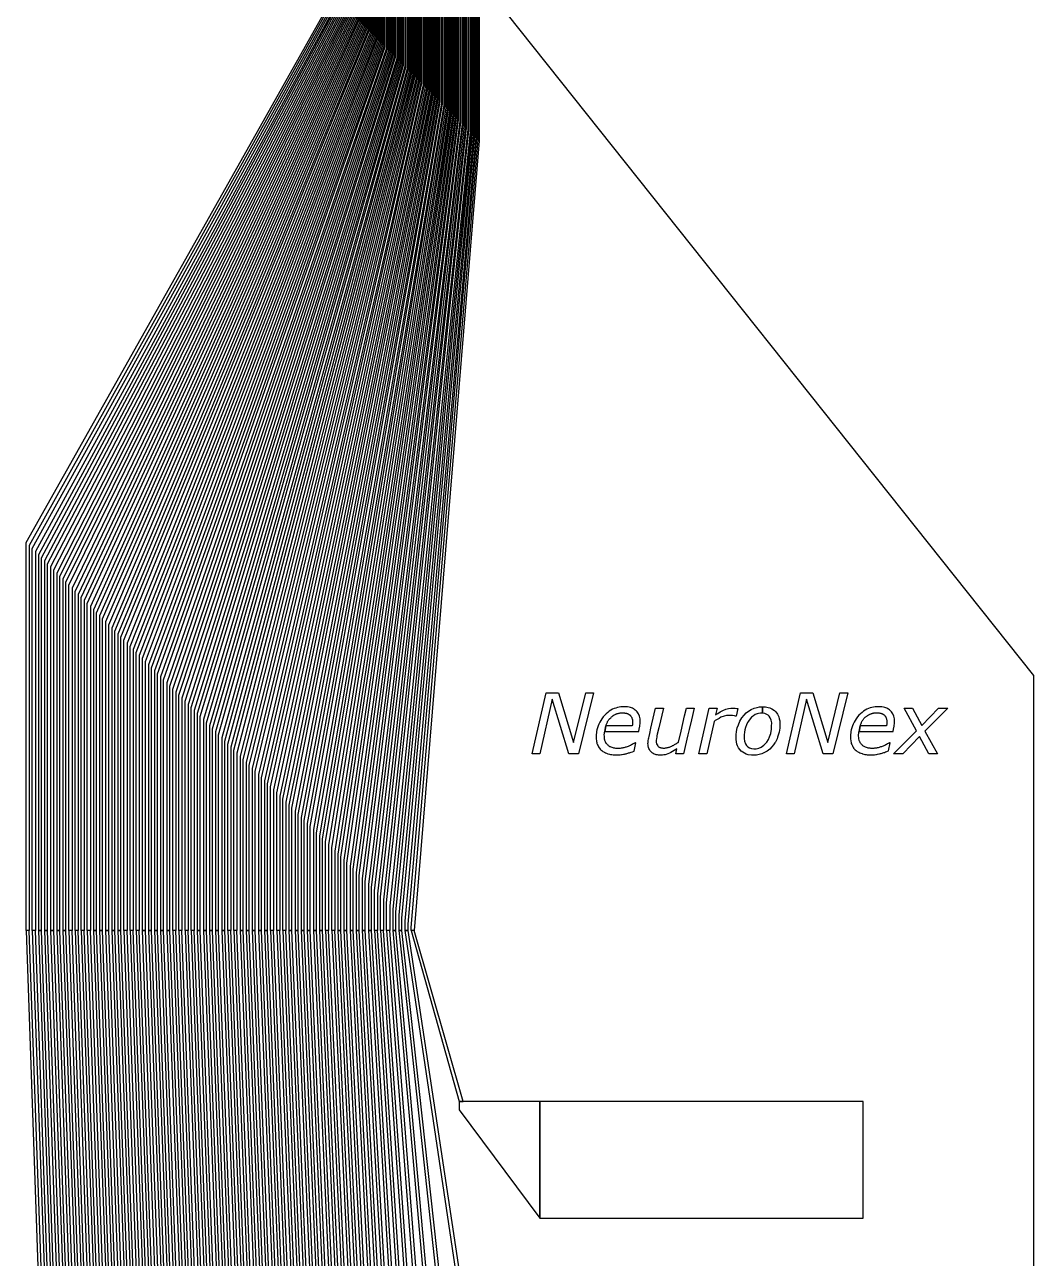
# Model space of a CAD drawing. Header units: inches. Extents: x 115980 to 170179, y 57000 to 74333.
# Drawn here: x 152308 to 152837, y 63500 to 64146 of the extents above; entities that cross this region are included whole.
import ezdxf

# ---------------------------------------------------------------- set-up
doc = ezdxf.new("R2010")
doc.units = ezdxf.units.IN
doc.header["$MEASUREMENT"] = 0
for name, color, linetype in [('metal', 221, 'Continuous'), ('nitride window', 40, 'Continuous'), ('profile', 140, 'Continuous')]:
    doc.layers.add(name, color=color, linetype=linetype)

msp = doc.modelspace()

# ---------------------------------------------------------------- linework, layer by layer
at = {"layer": 'metal'}
for points in [[(152310.69, 63671.68), (152309.09, 63671.68), (152309.09, 63874.88), (152470.19, 64161.42), (152470.79, 64161.42), (152470.79, 64160.82), (152310.69, 63873.28), (152310.69, 63671.68)], [(152313.89, 63671.68), (152312.29, 63671.68), (152312.29, 63721.68), (152312.29, 63871.68), (152471.39, 64160.22), (152471.39, 64161.42), (152471.99, 64161.42), (152471.99, 64159.62), (152313.89, 63870.08), (152313.89, 63671.68)], [(152473.19, 64161.42), (152472.59, 64161.42), (152472.59, 64159.02), (152315.49, 63868.48), (152315.49, 63671.68), (152317.09, 63671.68), (152317.09, 63866.88), (152473.19, 64158.42), (152473.19, 64161.42)], [(152474.39, 64161.42), (152473.79, 64161.42), (152473.79, 64157.82), (152318.69, 63865.28), (152318.69, 63671.68), (152320.29, 63671.68), (152320.29, 63863.68), (152474.39, 64157.22), (152474.39, 64161.42)], [(152475.59, 64161.42), (152474.99, 64161.42), (152474.99, 64156.62), (152321.89, 63862.08), (152321.89, 63671.68), (152323.49, 63671.68), (152323.49, 63860.48), (152475.59, 64156.02), (152475.59, 64161.42)], [(152476.79, 64161.42), (152476.19, 64161.42), (152476.19, 64155.42), (152325.09, 63858.88), (152325.09, 63671.68), (152326.69, 63671.68), (152326.69, 63857.28), (152476.79, 64154.82), (152476.79, 64161.42)], [(152477.99, 64161.42), (152477.39, 64161.42), (152477.39, 64154.22), (152328.29, 63855.68), (152328.29, 63671.68), (152329.89, 63671.68), (152329.89, 63854.08), (152477.99, 64153.62), (152477.99, 64161.42)], [(152333.09, 63671.68), (152331.49, 63671.68), (152331.49, 63852.48), (152478.59, 64153.02), (152478.59, 64161.42), (152479.19, 64161.42), (152479.19, 64152.42), (152333.09, 63850.88)], [(152336.29, 63671.68), (152334.69, 63671.68), (152334.69, 63849.28), (152479.79, 64151.82), (152479.79, 64161.42), (152480.39, 64161.42), (152480.39, 64151.22), (152336.29, 63847.68)], [(152339.49, 63671.68), (152337.89, 63671.68), (152337.89, 63846.08), (152480.99, 64150.62), (152480.99, 64161.42), (152481.59, 64161.42), (152481.59, 64150.02), (152339.49, 63844.48)], [(152342.69, 63671.68), (152341.09, 63671.68), (152341.09, 63721.68), (152341.09, 63842.88), (152482.19, 64149.42), (152482.19, 64161.42), (152482.79, 64161.42), (152482.79, 64148.82), (152342.69, 63841.28), (152342.69, 63671.68)], [(152483.99, 64161.42), (152483.39, 64161.42), (152483.39, 64148.22), (152344.29, 63839.68), (152344.29, 63671.68), (152345.89, 63671.68), (152345.89, 63838.08), (152483.99, 64147.62), (152483.99, 64161.42)], [(152485.19, 64161.42), (152484.59, 64161.42), (152484.59, 64147.02), (152347.49, 63836.48), (152347.49, 63671.68), (152349.09, 63671.68), (152349.09, 63834.88), (152485.19, 64146.42), (152485.19, 64161.42)], [(152486.39, 64161.42), (152485.79, 64161.42), (152485.79, 64145.82), (152350.69, 63833.28), (152350.69, 63671.68), (152352.29, 63671.68), (152352.29, 63831.68), (152486.39, 64145.22), (152486.39, 64161.42)], [(152487.59, 64161.42), (152486.99, 64161.42), (152486.99, 64144.62), (152353.89, 63830.08), (152353.89, 63671.68), (152355.49, 63671.68), (152355.49, 63828.48), (152487.59, 64144.02), (152487.59, 64161.42)], [(152488.79, 64161.42), (152488.19, 64161.42), (152488.19, 64143.42), (152357.09, 63826.88), (152357.09, 63671.68), (152358.69, 63671.68), (152358.69, 63825.28), (152488.79, 64142.82), (152488.79, 64161.42)], [(152361.89, 63671.68), (152360.29, 63671.68), (152360.29, 63823.68), (152489.39, 64142.22), (152489.39, 64161.42), (152489.99, 64161.42), (152489.99, 64141.62), (152361.89, 63822.08)], [(152365.09, 63671.68), (152363.49, 63671.68), (152363.49, 63820.48), (152490.59, 64141.02), (152490.59, 64161.42), (152491.19, 64161.42), (152491.19, 64140.42), (152365.09, 63818.88)], [(152368.29, 63671.68), (152366.69, 63671.68), (152366.69, 63721.68), (152366.69, 63817.28), (152491.79, 64139.82), (152491.79, 64161.42), (152492.39, 64161.42), (152492.39, 64139.22), (152368.29, 63815.68), (152368.29, 63671.68)], [(152493.59, 64161.42), (152492.99, 64161.42), (152492.99, 64138.62), (152369.89, 63814.08), (152369.89, 63671.68), (152371.49, 63671.68), (152371.49, 63812.48), (152493.59, 64138.02), (152493.59, 64161.42)], [(152494.79, 64161.42), (152494.19, 64161.42), (152494.19, 64137.42), (152373.09, 63810.88), (152373.09, 63671.68), (152374.69, 63671.68), (152374.69, 63809.28), (152494.79, 64136.82), (152494.79, 64161.42)], [(152495.99, 64161.42), (152495.39, 64161.42), (152495.39, 64136.22), (152376.29, 63807.68), (152376.29, 63671.68), (152377.89, 63671.68), (152377.89, 63806.08), (152495.99, 64135.62), (152495.99, 64161.42)], [(152497.19, 64161.42), (152496.59, 64161.42), (152496.59, 64135.02), (152379.49, 63804.48), (152379.49, 63671.68), (152381.09, 63671.68), (152381.09, 63802.88), (152497.19, 64134.42), (152497.19, 64161.42)], [(152498.39, 64161.42), (152497.79, 64161.42), (152497.79, 64133.82), (152382.69, 63801.28), (152382.69, 63671.68), (152384.29, 63671.68), (152384.29, 63799.68), (152498.39, 64133.22), (152498.39, 64161.42)], [(152387.49, 63671.68), (152385.89, 63671.68), (152385.89, 63798.08), (152498.99, 64132.62), (152498.99, 64161.42), (152499.59, 64161.42), (152499.59, 64132.02), (152387.49, 63796.48)], [(152390.69, 63671.68), (152389.09, 63671.68), (152389.09, 63794.88), (152500.19, 64131.42), (152500.19, 64161.42), (152500.79, 64161.42), (152500.79, 64130.82), (152390.69, 63793.28)], [(152393.89, 63671.68), (152392.29, 63671.68), (152392.29, 63791.68), (152501.39, 64130.22), (152501.39, 64161.42), (152501.99, 64161.42), (152501.99, 64129.62), (152393.89, 63790.08)], [(152397.09, 63671.68), (152395.49, 63671.68), (152395.49, 63721.68), (152395.49, 63788.48), (152502.59, 64129.02), (152502.59, 64161.42), (152503.19, 64161.42), (152503.19, 64128.42), (152397.09, 63786.88), (152397.09, 63671.68)], [(152504.39, 64161.42), (152503.79, 64161.42), (152503.79, 64127.82), (152398.69, 63785.28), (152398.69, 63671.68), (152400.29, 63671.68), (152400.29, 63783.68), (152504.39, 64127.22), (152504.39, 64161.42)], [(152505.59, 64161.42), (152504.99, 64161.42), (152504.99, 64126.62), (152401.89, 63782.08), (152401.89, 63671.68), (152403.49, 63671.68), (152403.49, 63780.48), (152505.59, 64126.02), (152505.59, 64161.42)], [(152506.79, 64161.42), (152506.19, 64161.42), (152506.19, 64125.42), (152405.09, 63778.88), (152405.09, 63671.68), (152406.69, 63671.68), (152406.69, 63777.28), (152506.79, 64124.82), (152506.79, 64161.42)], [(152507.99, 64161.42), (152507.39, 64161.42), (152507.39, 64124.22), (152408.29, 63775.68), (152408.29, 63671.68), (152409.89, 63671.68), (152409.89, 63774.08), (152507.99, 64123.62), (152507.99, 64161.42)], [(152509.19, 64161.42), (152508.59, 64161.42), (152508.59, 64123.02), (152411.49, 63772.48), (152411.49, 63671.68), (152413.09, 63671.68), (152413.09, 63770.88), (152509.19, 64122.42), (152509.19, 64161.42)], [(152416.29, 63671.68), (152414.69, 63671.68), (152414.69, 63769.28), (152509.79, 64121.82), (152509.79, 64161.42), (152510.39, 64161.42), (152510.39, 64121.22), (152416.29, 63767.68)], [(152419.49, 63671.68), (152417.89, 63671.68), (152417.89, 63766.08), (152510.99, 64120.62), (152510.99, 64161.42), (152511.59, 64161.42), (152511.59, 64120.02), (152419.49, 63764.48)], [(152512.79, 64161.42), (152512.19, 64161.42), (152512.19, 64119.42), (152421.09, 63762.88), (152421.09, 63671.68), (152422.69, 63671.68), (152422.69, 63761.28), (152512.79, 64118.82), (152512.79, 64161.42)], [(152513.99, 64161.42), (152513.39, 64161.42), (152513.39, 64118.22), (152424.29, 63759.68), (152424.29, 63671.68), (152425.89, 63671.68), (152425.89, 63758.08), (152513.99, 64117.62), (152513.99, 64161.42)], [(152515.19, 64161.42), (152514.59, 64161.42), (152514.59, 64117.02), (152427.49, 63756.48), (152427.49, 63671.68), (152429.09, 63671.68), (152429.09, 63754.88), (152515.19, 64116.42), (152515.19, 64161.42)], [(152516.39, 64161.42), (152515.79, 64161.42), (152515.79, 64115.82), (152430.69, 63753.28), (152430.69, 63671.68), (152432.29, 63671.68), (152432.29, 63751.68), (152516.39, 64115.22), (152516.39, 64161.42)], [(152517.59, 64161.42), (152516.99, 64161.42), (152516.99, 64114.62), (152433.89, 63750.08), (152433.89, 63671.68), (152435.49, 63671.68), (152435.49, 63748.48), (152517.59, 64114.02), (152517.59, 64161.42)], [(152438.69, 63671.68), (152437.09, 63671.68), (152437.09, 63746.88), (152518.19, 64113.42), (152518.19, 64161.42), (152518.79, 64161.42), (152518.79, 64112.82), (152438.69, 63745.28)], [(152441.89, 63671.68), (152440.29, 63671.68), (152440.29, 63743.68), (152519.39, 64112.22), (152519.39, 64161.42), (152519.99, 64161.42), (152519.99, 64111.62), (152441.89, 63742.08)], [(152445.09, 63671.68), (152443.49, 63671.68), (152443.49, 63740.48), (152520.59, 64111.02), (152520.59, 64161.42), (152521.19, 64161.42), (152521.19, 64110.42), (152445.09, 63738.88)], [(152446.69, 63671.68), (152448.29, 63671.68), (152448.29, 63735.68), (152522.39, 64109.22), (152522.39, 64161.42), (152521.79, 64161.42), (152521.79, 64109.82), (152446.69, 63737.28), (152446.69, 63671.68)], [(152523.59, 64161.42), (152522.99, 64161.42), (152522.99, 64108.62), (152449.89, 63734.08), (152449.89, 63671.68), (152451.49, 63671.68), (152451.49, 63732.48), (152523.59, 64108.02), (152523.59, 64161.42)], [(152524.79, 64161.42), (152524.19, 64161.42), (152524.19, 64107.42), (152453.09, 63730.88), (152453.09, 63671.68), (152454.69, 63671.68), (152454.69, 63729.28), (152524.79, 64106.82), (152524.79, 64161.42)], [(152525.99, 64161.42), (152525.39, 64161.42), (152525.39, 64106.22), (152456.29, 63727.68), (152456.29, 63671.68), (152457.89, 63671.68), (152457.89, 63726.08), (152525.99, 64105.62), (152525.99, 64161.42)], [(152527.19, 64161.42), (152526.59, 64161.42), (152526.59, 64105.02), (152459.49, 63724.48), (152459.49, 63671.68), (152461.09, 63671.68), (152461.09, 63722.88), (152527.19, 64104.42), (152527.19, 64161.42)], [(152528.39, 64161.42), (152527.79, 64161.42), (152527.79, 64103.82), (152462.69, 63721.28), (152462.69, 63671.68), (152464.29, 63671.68), (152464.29, 63719.68), (152528.39, 64103.22), (152528.39, 64161.42)], [(152467.49, 63671.68), (152465.89, 63671.68), (152465.89, 63718.08), (152528.99, 64102.62), (152528.99, 64161.42), (152529.59, 64161.42), (152529.59, 64102.02), (152467.49, 63716.48)], [(152470.69, 63671.68), (152469.09, 63671.68), (152469.09, 63714.88), (152530.19, 64101.42), (152530.19, 64161.42), (152530.79, 64161.42), (152530.79, 64100.82), (152470.69, 63713.28)], [(152472.29, 63671.68), (152473.89, 63671.68), (152473.89, 63710.08), (152531.99, 64099.62), (152531.99, 64161.42), (152531.39, 64161.42), (152531.39, 64100.22), (152472.29, 63711.68), (152472.29, 63671.68)], [(152533.19, 64161.42), (152532.59, 64161.42), (152532.59, 64099.02), (152475.49, 63708.48), (152475.49, 63671.68), (152477.09, 63671.68), (152477.09, 63706.88), (152533.19, 64098.42), (152533.19, 64161.42)], [(152534.39, 64161.42), (152533.79, 64161.42), (152533.79, 64097.82), (152478.69, 63705.28), (152478.69, 63671.68), (152480.29, 63671.68), (152480.29, 63703.68), (152534.39, 64097.22), (152534.39, 64161.42)], [(152535.59, 64161.42), (152534.99, 64161.42), (152534.99, 64096.62), (152481.89, 63702.08), (152481.89, 63671.68), (152483.49, 63671.68), (152483.49, 63700.48), (152535.59, 64096.02), (152535.59, 64161.42)], [(152536.79, 64161.42), (152536.19, 64161.42), (152536.19, 64095.42), (152485.09, 63698.88), (152485.09, 63671.68), (152486.69, 63671.68), (152486.69, 63697.28), (152536.79, 64094.82), (152536.79, 64161.42)], [(152537.99, 64161.42), (152537.39, 64161.42), (152537.39, 64094.22), (152488.29, 63695.68), (152488.29, 63671.68), (152489.89, 63671.68), (152489.89, 63694.08), (152537.99, 64093.62), (152537.99, 64161.42)], [(152493.09, 63671.68), (152491.49, 63671.68), (152491.49, 63692.48), (152538.59, 64093.02), (152538.59, 64161.42), (152539.19, 64161.42), (152539.19, 64092.42), (152493.09, 63690.88)], [(152496.29, 63671.68), (152494.69, 63671.68), (152494.69, 63689.28), (152539.79, 64091.82), (152539.79, 64161.42), (152540.39, 64161.42), (152540.39, 64091.22), (152496.29, 63687.68)], [(152499.49, 63671.68), (152497.89, 63671.68), (152497.89, 63686.08), (152540.99, 64090.62), (152540.99, 64161.42), (152541.59, 64161.42), (152541.59, 64090.02), (152499.49, 63684.48)], [(152501.09, 63671.68), (152502.69, 63671.68), (152502.69, 63681.28), (152542.79, 64088.82), (152542.79, 64161.42), (152542.19, 64161.42), (152542.19, 64089.42), (152501.09, 63682.88), (152501.09, 63671.68)], [(152543.99, 64161.42), (152543.39, 64161.42), (152543.39, 64088.22), (152504.29, 63679.68), (152504.29, 63671.68), (152505.89, 63671.68), (152505.89, 63678.08), (152543.99, 64087.62), (152543.99, 64161.42)], [(152507.49, 63671.68), (152509.09, 63671.68), (152509.09, 63674.88), (152545.19, 64086.42), (152545.19, 64161.42), (152544.59, 64161.42), (152544.59, 64087.02), (152507.49, 63676.48), (152507.49, 63671.68)], [(152512.29, 63671.68), (152510.69, 63671.68), (152510.69, 63673.28), (152545.79, 64085.82), (152545.79, 64161.42), (152546.39, 64161.42), (152546.39, 64085.22), (152512.29, 63671.68)], [(152574.06, 63764.17), (152581.46, 63796.16), (152587.86, 63796.16), (152595.73, 63770.03), (152602.12, 63796.15), (152606.16, 63796.15), (152598.38, 63764.17), (152593.33, 63764.17), (152584.64, 63792.78), (152578.07, 63764.15)], [(152707.26, 63764.2), (152714.65, 63796.2), (152721.06, 63796.2), (152728.93, 63770.07), (152735.31, 63796.19), (152739.35, 63796.19), (152731.57, 63764.2), (152726.53, 63764.2), (152717.84, 63792.82), (152711.27, 63764.19)], [(152612.11, 63775.8), (152629.92, 63775.81), (152630.19, 63777.1), (152630.46, 63778.62), (152630.67, 63780.35), (152630.7, 63781.38), (152630.6, 63782.56), (152630.33, 63783.92), (152629.78, 63785.13), (152629.45, 63785.69), (152629.1, 63786.18), (152628.63, 63786.67), (152628.09, 63787.13), (152627.54, 63787.54), (152627.18, 63787.77), (152626.6, 63788.03), (152625.66, 63788.39), (152624.9, 63788.57), (152624.04, 63788.72), (152623.07, 63788.8), (152622.12, 63788.84), (152621.21, 63788.8), (152620.52, 63788.73), (152619.72, 63788.62), (152618.81, 63788.43), (152617.92, 63788.18), (152617.07, 63787.87), (152616.26, 63787.52), (152615.25, 63786.99), (152614.51, 63786.5), (152613.68, 63785.88), (152612.85, 63785.15), (152612.04, 63784.33), (152611.31, 63783.5), (152610.55, 63782.52), (152609.99, 63781.65), (152609.49, 63780.77), (152609.01, 63779.72), (152608.6, 63778.76), (152608.29, 63777.76), (152608.05, 63776.79), (152607.87, 63775.84), (152607.77, 63775.11), (152607.69, 63774.34), (152607.64, 63773.54), (152607.64, 63773.08), (152607.64, 63772.49), (152607.66, 63771.86), (152607.73, 63771.2), (152607.81, 63770.7), (152607.9, 63770.17), (152608.05, 63769.64), (152608.29, 63768.95), (152608.61, 63768.29), (152608.89, 63767.76), (152609.16, 63767.37), (152609.28, 63767.17), (152609.77, 63766.61), (152610.13, 63766.26), (152610.55, 63765.89), (152611.18, 63765.42), (152611.91, 63764.99), (152612.59, 63764.66), (152612.98, 63764.5), (152613.72, 63764.25), (152613.92, 63764.18), (152614.59, 63764.01), (152615.07, 63763.88), (152615.79, 63763.78), (152616.44, 63763.7), (152617.15, 63763.63), (152617.64, 63763.63), (152618.1, 63763.62), (152618.56, 63763.6), (152619.05, 63763.61), (152619.68, 63763.64), (152620.24, 63763.68), (152620.83, 63763.76), (152621.31, 63763.83), (152621.85, 63763.94), (152622.42, 63764.05), (152622.88, 63764.17), (152623.31, 63764.25), (152623.73, 63764.36), (152624.17, 63764.49), (152624.62, 63764.63), (152625.03, 63764.75), (152625.41, 63764.87), (152626.01, 63765.12), (152626.59, 63765.31), (152627.51, 63765.65), (152628.39, 63769.99), (152628.14, 63769.99), (152627.67, 63769.69), (152627.07, 63769.33), (152626.46, 63769), (152626.07, 63768.81), (152625.6, 63768.59), (152625.15, 63768.39), (152624.72, 63768.21), (152624.31, 63768.05), (152623.84, 63767.88), (152623.38, 63767.73), (152623.03, 63767.61), (152622.62, 63767.49), (152622.11, 63767.36), (152621.59, 63767.25), (152621.21, 63767.17), (152620.74, 63767.1), (152620.24, 63767.05), (152619.81, 63767), (152619.24, 63766.98), (152618.7, 63766.99), (152618.28, 63767), (152617.85, 63767.04), (152617.33, 63767.1), (152616.81, 63767.2), (152616.45, 63767.28), (152615.99, 63767.42), (152615.51, 63767.59), (152615.14, 63767.76), (152614.81, 63767.93), (152614.47, 63768.14), (152614.11, 63768.39), (152613.84, 63768.63), (152613.53, 63768.92), (152613.38, 63769.07), (152613.15, 63769.35), (152612.93, 63769.65), (152612.67, 63770.08), (152612.59, 63770.21), (152612.43, 63770.53), (152612.33, 63770.8), (152612.24, 63771.08), (152612.14, 63771.34), (152612.01, 63771.92), (152611.91, 63772.72), (152611.9, 63773.46), (152611.88, 63774.18), (152611.97, 63774.96), (152612.07, 63775.58), (152612.1, 63775.76), (152612.11, 63775.8), (152612.7, 63778.78), (152612.79, 63779.06), (152612.88, 63779.38), (152613, 63779.69), (152613.16, 63780.12), (152613.32, 63780.44), (152613.48, 63780.78), (152613.63, 63781.07), (152613.8, 63781.36), (152613.91, 63781.55), (152614.06, 63781.75), (152614.31, 63782.12), (152614.43, 63782.27), (152614.7, 63782.57), (152614.83, 63782.75), (152615.22, 63783.12), (152615.39, 63783.3), (152615.67, 63783.54), (152615.92, 63783.76), (152616.18, 63783.95), (152616.49, 63784.17), (152616.69, 63784.3), (152616.94, 63784.45), (152617.13, 63784.57), (152617.27, 63784.65), (152617.53, 63784.78), (152617.78, 63784.89), (152617.99, 63784.99), (152618.24, 63785.08), (152618.47, 63785.18), (152618.68, 63785.24), (152618.97, 63785.33), (152619.18, 63785.38), (152619.52, 63785.46), (152619.72, 63785.49), (152619.91, 63785.54), (152620.18, 63785.57), (152620.49, 63785.61), (152620.65, 63785.62), (152620.99, 63785.63), (152621.34, 63785.65), (152621.52, 63785.65), (152621.7, 63785.65), (152621.97, 63785.64), (152622.17, 63785.62), (152622.39, 63785.6), (152622.56, 63785.58), (152622.72, 63785.56), (152622.95, 63785.52), (152623.24, 63785.47), (152623.48, 63785.41), (152623.75, 63785.34), (152623.84, 63785.31), (152623.96, 63785.26), (152624.12, 63785.2), (152624.25, 63785.15), (152624.38, 63785.09), (152624.51, 63785.02), (152624.64, 63784.96), (152624.7, 63784.92), (152624.81, 63784.85), (152624.92, 63784.78), (152625.03, 63784.7), (152625.11, 63784.65), (152625.19, 63784.57), (152625.29, 63784.48), (152625.42, 63784.36), (152625.52, 63784.26), (152625.62, 63784.15), (152625.81, 63783.91), (152625.97, 63783.67), (152626.1, 63783.43), (152626.22, 63783.2), (152626.31, 63782.96), (152626.37, 63782.83), (152626.45, 63782.56), (152626.51, 63782.35), (152626.57, 63782.09), (152626.61, 63781.86), (152626.67, 63781.41), (152626.67, 63781.12), (152626.69, 63780.79), (152626.68, 63780.37), (152626.66, 63780.08), (152626.65, 63779.8), (152626.61, 63779.51), (152626.57, 63779.23), (152626.53, 63778.96), (152626.49, 63778.78), (152612.8, 63778.78), (152612.71, 63778.78)], [(152638.75, 63788.17), (152642.83, 63788.17), (152640.44, 63777.88), (152639.64, 63774.5), (152639.43, 63773.55), (152639.32, 63772.83), (152639.21, 63772.19), (152639.11, 63771.13), (152639.12, 63770.25), (152639.27, 63769.42), (152639.5, 63768.83), (152639.85, 63768.32), (152640.13, 63768.03), (152640.3, 63767.9), (152640.51, 63767.77), (152640.69, 63767.66), (152640.93, 63767.55), (152641.23, 63767.45), (152641.52, 63767.37), (152641.72, 63767.32), (152641.96, 63767.29), (152642.27, 63767.25), (152642.51, 63767.23), (152642.79, 63767.21), (152643.07, 63767.21), (152643.36, 63767.21), (152643.61, 63767.22), (152643.94, 63767.25), (152644.2, 63767.28), (152644.5, 63767.33), (152644.88, 63767.41), (152645.16, 63767.49), (152645.41, 63767.55), (152645.71, 63767.65), (152645.99, 63767.75), (152646.37, 63767.9), (152646.75, 63768.06), (152647.21, 63768.26), (152647.62, 63768.46), (152647.95, 63768.62), (152648.25, 63768.77), (152648.47, 63768.89), (152648.69, 63769.01), (152648.98, 63769.16), (152649.27, 63769.34), (152649.48, 63769.46), (152649.71, 63769.59), (152649.92, 63769.72), (152650.22, 63769.91), (152650.41, 63770.05), (152650.56, 63770.13), (152650.69, 63770.23), (152650.74, 63770.26), (152652.07, 63776.09), (152653.94, 63784.1), (152654.89, 63788.16), (152658.96, 63788.17), (152657.51, 63781.94), (152656.33, 63776.86), (152655.7, 63774.17), (152653.39, 63764.16), (152649.3, 63764.17), (152649.93, 63766.81), (152649.35, 63766.43), (152648.47, 63765.87), (152647.54, 63765.34), (152646.73, 63764.9), (152645.95, 63764.52), (152645.17, 63764.19), (152644.32, 63763.89), (152643.68, 63763.74), (152643.1, 63763.62), (152642.44, 63763.54), (152641.66, 63763.49), (152641.01, 63763.49), (152640.3, 63763.55), (152639.74, 63763.61), (152639.04, 63763.74), (152638.62, 63763.88), (152638.08, 63764.08), (152637.55, 63764.33), (152637.22, 63764.54), (152636.87, 63764.75), (152636.53, 63765.03), (152636.19, 63765.36), (152635.79, 63765.88), (152635.48, 63766.36), (152635.2, 63766.96), (152635, 63767.58), (152634.85, 63768.28), (152634.79, 63768.89), (152634.76, 63769.53), (152634.77, 63770.13), (152634.85, 63770.98), (152635.03, 63772.02), (152635.13, 63772.61), (152635.3, 63773.32), (152635.65, 63774.85), (152636.3, 63777.62), (152638.04, 63785.15), (152638.75, 63788.16), (152638.75, 63788.17)], [(152666.89, 63788.18), (152671, 63788.15), (152670.2, 63784.6), (152671.31, 63785.37), (152672.58, 63786.18), (152674, 63786.92), (152675.46, 63787.52), (152676.88, 63787.94), (152678.07, 63788.11), (152679.21, 63788.16), (152680.34, 63788.12), (152681.23, 63787.99), (152681.85, 63787.89), (152680.91, 63783.84), (152680.62, 63783.87), (152680.05, 63784.03), (152679.02, 63784.2), (152677.95, 63784.29), (152676.96, 63784.31), (152675.83, 63784.17), (152674.63, 63783.92), (152672.99, 63783.3), (152671.98, 63782.76), (152670.92, 63782.19), (152670.01, 63781.58), (152669.4, 63781.18), (152665.5, 63764.16), (152661.37, 63764.17), (152664.56, 63778.05), (152666.34, 63785.76)], [(152694.77, 63788.82), (152696.28, 63788.75), (152697.62, 63788.53), (152698.6, 63788.25), (152699.66, 63787.79), (152700.95, 63786.93), (152701.74, 63786.12), (152702.64, 63784.95), (152703.25, 63783.6), (152703.55, 63782.58), (152703.77, 63781.46), (152703.84, 63780.41), (152703.85, 63779.15), (152703.78, 63777.59), (152703.64, 63776.6), (152703.43, 63775.46), (152703.19, 63774.45), (152703.03, 63773.92), (152702.67, 63772.87), (152702.34, 63772.06), (152702.01, 63771.29), (152701.48, 63770.36), (152701.23, 63769.91), (152700.48, 63768.82), (152699.61, 63767.77), (152698.53, 63766.66), (152697.16, 63765.58), (152695.78, 63764.8), (152694.31, 63764.17), (152693.03, 63763.82), (152691.68, 63763.55), (152690.02, 63763.48), (152688.94, 63763.54), (152687.29, 63763.74), (152686.21, 63764.07), (152685.26, 63764.47), (152684.4, 63765.01), (152683.63, 63765.63), (152682.8, 63766.43), (152682.17, 63767.39), (152681.71, 63768.37), (152681.37, 63769.26), (152681.09, 63770.47), (152680.95, 63771.73), (152680.89, 63773.15), (152680.95, 63774.13), (152681.11, 63775.89), (152681.53, 63777.72), (152682.08, 63779.44), (152682.87, 63781.3), (152684, 63783.08), (152685.06, 63784.5), (152686.14, 63785.58), (152687.39, 63786.54), (152688.82, 63787.4), (152690.45, 63788.07), (152691.93, 63788.52), (152693.12, 63788.72), (152694, 63788.8), (152694.7, 63788.83), (152694.66, 63785.42), (152693.7, 63785.42), (152692.65, 63785.3), (152691.87, 63785.1), (152690.95, 63784.71), (152689.98, 63784.11), (152689.04, 63783.39), (152688.21, 63782.47), (152687.37, 63781.33), (152686.91, 63780.52), (152686.35, 63779.35), (152685.8, 63777.99), (152685.5, 63776.72), (152685.3, 63775.47), (152685.15, 63774.13), (152685.13, 63772.26), (152685.28, 63770.85), (152685.82, 63769.39), (152686.41, 63768.58), (152687.13, 63767.89), (152687.99, 63767.38), (152688.92, 63767.03), (152690.13, 63766.86), (152691.44, 63766.88), (152692.89, 63767.18), (152694.12, 63767.72), (152695.5, 63768.63), (152697.01, 63770.31), (152697.82, 63771.64), (152698.47, 63773.07), (152699.11, 63774.89), (152699.48, 63777.06), (152699.53, 63778.72), (152699.55, 63780.34), (152699.3, 63781.75), (152698.76, 63783.01), (152698.25, 63783.82), (152697.68, 63784.37), (152696.98, 63784.84), (152695.93, 63785.25), (152695.03, 63785.4), (152694.71, 63785.42)], [(152745.31, 63775.84), (152763.11, 63775.84), (152763.39, 63777.13), (152763.65, 63778.65), (152763.86, 63780.38), (152763.89, 63781.42), (152763.8, 63782.59), (152763.52, 63783.95), (152762.98, 63785.17), (152762.65, 63785.72), (152762.29, 63786.21), (152761.83, 63786.7), (152761.29, 63787.17), (152760.73, 63787.58), (152760.38, 63787.8), (152759.8, 63788.06), (152758.86, 63788.42), (152758.09, 63788.61), (152757.23, 63788.75), (152756.27, 63788.83), (152755.32, 63788.87), (152754.41, 63788.83), (152753.72, 63788.76), (152752.91, 63788.66), (152752, 63788.46), (152751.12, 63788.21), (152750.27, 63787.91), (152749.45, 63787.55), (152748.45, 63787.02), (152747.71, 63786.53), (152746.88, 63785.91), (152746.04, 63785.19), (152745.24, 63784.37), (152744.51, 63783.53), (152743.74, 63782.56), (152743.19, 63781.69), (152742.69, 63780.8), (152742.21, 63779.76), (152741.8, 63778.79), (152741.48, 63777.8), (152741.24, 63776.83), (152741.07, 63775.87), (152740.96, 63775.15), (152740.89, 63774.38), (152740.84, 63773.57), (152740.83, 63773.11), (152740.83, 63772.52), (152740.86, 63771.89), (152740.92, 63771.23), (152741, 63770.74), (152741.1, 63770.2), (152741.25, 63769.67), (152741.49, 63768.98), (152741.8, 63768.32), (152742.09, 63767.79), (152742.35, 63767.41), (152742.48, 63767.2), (152742.97, 63766.64), (152743.33, 63766.29), (152743.75, 63765.92), (152744.37, 63765.45), (152745.11, 63765.03), (152745.79, 63764.69), (152746.17, 63764.53), (152746.92, 63764.28), (152747.12, 63764.22), (152747.79, 63764.04), (152748.27, 63763.91), (152748.99, 63763.81), (152749.64, 63763.74), (152750.34, 63763.66), (152750.84, 63763.67), (152751.29, 63763.65), (152751.76, 63763.63), (152752.25, 63763.65), (152752.88, 63763.68), (152753.44, 63763.71), (152754.03, 63763.79), (152754.51, 63763.87), (152755.04, 63763.98), (152755.61, 63764.09), (152756.08, 63764.2), (152756.5, 63764.29), (152756.93, 63764.39), (152757.37, 63764.53), (152757.82, 63764.66), (152758.22, 63764.79), (152758.6, 63764.91), (152759.21, 63765.15), (152759.78, 63765.34), (152760.71, 63765.68), (152761.58, 63770.02), (152761.34, 63770.02), (152760.87, 63769.72), (152760.27, 63769.37), (152759.66, 63769.03), (152759.27, 63768.84), (152758.79, 63768.62), (152758.35, 63768.43), (152757.91, 63768.25), (152757.5, 63768.08), (152757.04, 63767.92), (152756.58, 63767.76), (152756.23, 63767.65), (152755.82, 63767.53), (152755.31, 63767.39), (152754.78, 63767.28), (152754.41, 63767.21), (152753.94, 63767.14), (152753.43, 63767.08), (152753, 63767.04), (152752.43, 63767.02), (152751.9, 63767.03), (152751.47, 63767.04), (152751.05, 63767.08), (152750.52, 63767.13), (152750, 63767.23), (152749.65, 63767.32), (152749.18, 63767.45), (152748.71, 63767.62), (152748.33, 63767.8), (152748.01, 63767.96), (152747.67, 63768.17), (152747.31, 63768.42), (152747.03, 63768.66), (152746.73, 63768.96), (152746.58, 63769.1), (152746.35, 63769.39), (152746.13, 63769.68), (152745.86, 63770.11), (152745.78, 63770.25), (152745.63, 63770.57), (152745.53, 63770.83), (152745.44, 63771.11), (152745.33, 63771.38), (152745.21, 63771.95), (152745.11, 63772.75), (152745.1, 63773.49), (152745.08, 63774.21), (152745.16, 63774.99), (152745.26, 63775.62), (152745.29, 63775.79), (152745.3, 63775.84), (152745.89, 63778.81), (152745.98, 63779.1), (152746.08, 63779.41), (152746.19, 63779.72), (152746.36, 63780.16), (152746.51, 63780.48), (152746.67, 63780.82), (152746.82, 63781.1), (152747, 63781.39), (152747.11, 63781.59), (152747.25, 63781.79), (152747.51, 63782.16), (152747.63, 63782.3), (152747.89, 63782.61), (152748.03, 63782.78), (152748.41, 63783.16), (152748.59, 63783.34), (152748.87, 63783.57), (152749.12, 63783.79), (152749.38, 63783.98), (152749.68, 63784.2), (152749.88, 63784.33), (152750.14, 63784.49), (152750.33, 63784.6), (152750.47, 63784.68), (152750.73, 63784.81), (152750.97, 63784.93), (152751.19, 63785.02), (152751.44, 63785.12), (152751.67, 63785.21), (152751.88, 63785.27), (152752.17, 63785.36), (152752.37, 63785.41), (152752.71, 63785.49), (152752.91, 63785.53), (152753.11, 63785.57), (152753.38, 63785.6), (152753.68, 63785.64), (152753.85, 63785.65), (152754.19, 63785.66), (152754.54, 63785.68), (152754.72, 63785.68), (152754.9, 63785.68), (152755.17, 63785.67), (152755.37, 63785.65), (152755.58, 63785.63), (152755.76, 63785.62), (152755.91, 63785.6), (152756.15, 63785.55), (152756.44, 63785.5), (152756.67, 63785.44), (152756.94, 63785.37), (152757.03, 63785.34), (152757.16, 63785.29), (152757.31, 63785.24), (152757.45, 63785.19), (152757.58, 63785.12), (152757.71, 63785.05), (152757.83, 63784.99), (152757.9, 63784.96), (152758.01, 63784.88), (152758.12, 63784.81), (152758.22, 63784.74), (152758.31, 63784.68), (152758.39, 63784.61), (152758.49, 63784.52), (152758.62, 63784.4), (152758.71, 63784.29), (152758.81, 63784.18), (152759.01, 63783.94), (152759.16, 63783.71), (152759.3, 63783.47), (152759.42, 63783.24), (152759.51, 63782.99), (152759.57, 63782.86), (152759.65, 63782.59), (152759.71, 63782.38), (152759.76, 63782.12), (152759.81, 63781.89), (152759.87, 63781.44), (152759.87, 63781.16), (152759.88, 63780.82), (152759.88, 63780.4), (152759.86, 63780.11), (152759.84, 63779.83), (152759.81, 63779.55), (152759.77, 63779.27), (152759.73, 63778.99), (152759.69, 63778.81), (152745.99, 63778.81), (152745.91, 63778.81)], [(152768.86, 63788.17), (152773.29, 63788.16), (152778.13, 63779.01), (152786.87, 63788.15), (152791.76, 63788.15), (152779.74, 63776.06), (152786.33, 63764.15), (152781.82, 63764.15), (152777.01, 63773.33), (152768.23, 63764.15), (152763.29, 63764.14), (152775.41, 63776.27)], [(152310.69, 63671.68), (152309.09, 63671.68), (152535.83, 57180.96), (152537.95, 57180.96)], [(152313.89, 63671.68), (152312.29, 63671.68), (152535.83, 57282.57), (152537.95, 57282.57)], [(152317.09, 63671.68), (152315.49, 63671.68), (152535.83, 57384.17), (152537.95, 57384.17)], [(152535.83, 57485.77), (152537.95, 57485.77), (152320.29, 63671.68), (152318.69, 63671.68)], [(152323.49, 63671.68), (152321.89, 63671.68), (152535.83, 57587.38), (152537.95, 57587.38)], [(152535.83, 57688.98), (152537.95, 57688.98), (152326.69, 63671.68), (152325.09, 63671.68)], [(152535.83, 57790.59), (152537.95, 57790.59), (152329.89, 63671.68), (152328.29, 63671.68)], [(152333.09, 63671.68), (152331.49, 63671.68), (152535.83, 57892.19), (152537.95, 57892.19)], [(152336.29, 63671.68), (152334.69, 63671.68), (152535.83, 57993.79), (152537.95, 57993.79)], [(152339.49, 63671.68), (152337.89, 63671.68), (152535.83, 58095.4), (152537.95, 58095.4)], [(152342.69, 63671.68), (152341.09, 63671.68), (152535.83, 58197), (152537.95, 58197)], [(152535.83, 58298.61), (152537.95, 58298.61), (152345.89, 63671.68), (152344.29, 63671.68)], [(152349.09, 63671.68), (152347.49, 63671.68), (152535.83, 58400.21), (152537.95, 58400.21)], [(152535.83, 58501.81), (152537.95, 58501.81), (152352.29, 63671.68), (152350.69, 63671.68)], [(152535.83, 58603.42), (152537.95, 58603.42), (152355.49, 63671.68), (152353.89, 63671.68)], [(152358.69, 63671.68), (152357.09, 63671.68), (152535.83, 58705.02), (152537.95, 58705.02)], [(152361.89, 63671.68), (152360.29, 63671.68), (152535.83, 58806.63), (152537.95, 58806.63)], [(152365.09, 63671.68), (152363.49, 63671.68), (152535.83, 58908.23), (152537.95, 58908.23)], [(152368.29, 63671.68), (152366.69, 63671.68), (152535.83, 59009.83), (152537.95, 59009.83)], [(152535.83, 59111.44), (152537.95, 59111.44), (152371.49, 63671.68), (152369.89, 63671.68)], [(152374.69, 63671.68), (152373.09, 63671.68), (152535.83, 59213.04), (152537.95, 59213.04)], [(152535.83, 59314.65), (152537.95, 59314.65), (152377.89, 63671.68), (152376.29, 63671.68)], [(152535.83, 59416.25), (152537.95, 59416.25), (152381.09, 63671.68), (152379.49, 63671.68)], [(152384.29, 63671.68), (152382.69, 63671.68), (152535.83, 59517.85), (152537.95, 59517.85)], [(152387.49, 63671.68), (152385.89, 63671.68), (152535.83, 59619.46), (152537.95, 59619.46)], [(152390.69, 63671.68), (152389.09, 63671.68), (152535.83, 59721.06), (152537.95, 59721.06)], [(152393.89, 63671.68), (152392.29, 63671.68), (152535.83, 59822.67), (152537.95, 59822.67)], [(152535.83, 59924.27), (152537.95, 59924.27), (152397.09, 63671.68), (152395.49, 63671.68)], [(152400.29, 63671.68), (152398.69, 63671.68), (152535.83, 60025.87), (152537.95, 60025.87)], [(152535.83, 60127.48), (152537.95, 60127.48), (152403.49, 63671.68), (152401.89, 63671.68)], [(152535.83, 60229.08), (152537.95, 60229.08), (152406.69, 63671.68), (152405.09, 63671.68)], [(152409.89, 63671.68), (152408.29, 63671.68), (152535.83, 60330.69), (152537.95, 60330.69)], [(152413.09, 63671.68), (152411.49, 63671.68), (152535.83, 60432.29), (152537.95, 60432.29)], [(152416.29, 63671.68), (152414.69, 63671.68), (152535.83, 60533.89), (152537.95, 60533.89)], [(152419.49, 63671.68), (152417.89, 63671.68), (152535.83, 60635.5), (152537.95, 60635.5)], [(152535.83, 60737.1), (152537.95, 60737.1), (152422.69, 63671.68), (152421.09, 63671.68)], [(152425.89, 63671.68), (152424.29, 63671.68), (152535.83, 60838.71), (152537.95, 60838.71)], [(152535.83, 60940.31), (152537.95, 60940.31), (152429.09, 63671.68), (152427.49, 63671.68)], [(152535.83, 61041.91), (152537.95, 61041.91), (152432.29, 63671.68), (152430.69, 63671.68)], [(152435.49, 63671.68), (152433.89, 63671.68), (152535.83, 61143.52), (152537.95, 61143.52)], [(152438.69, 63671.68), (152437.09, 63671.68), (152535.83, 61245.12), (152537.95, 61245.12)], [(152441.89, 63671.68), (152440.29, 63671.68), (152535.83, 61346.73), (152537.95, 61346.73)], [(152445.09, 63671.68), (152443.49, 63671.68), (152535.83, 61448.33), (152537.95, 61448.33)], [(152535.83, 61549.93), (152537.95, 61549.93), (152448.29, 63671.68), (152446.69, 63671.68)], [(152451.49, 63671.68), (152449.89, 63671.68), (152535.83, 61651.54), (152537.95, 61651.54)], [(152535.83, 61753.14), (152537.95, 61753.14), (152454.69, 63671.68), (152453.09, 63671.68)], [(152535.83, 61854.75), (152537.95, 61854.75), (152457.89, 63671.68), (152456.29, 63671.68)], [(152461.09, 63671.68), (152459.49, 63671.68), (152535.83, 61956.35), (152537.95, 61956.35)], [(152464.29, 63671.68), (152462.69, 63671.68), (152535.83, 62057.95), (152537.95, 62057.95)], [(152467.49, 63671.68), (152465.89, 63671.68), (152535.83, 62159.56), (152537.95, 62159.56)], [(152470.69, 63671.68), (152469.09, 63671.68), (152535.83, 62261.16), (152537.95, 62261.16)], [(152535.83, 62362.77), (152537.95, 62362.77), (152473.89, 63671.68), (152472.29, 63671.68)], [(152477.09, 63671.68), (152475.49, 63671.68), (152535.83, 62464.37), (152537.95, 62464.37)], [(152535.83, 62565.97), (152537.95, 62565.97), (152480.29, 63671.68), (152478.69, 63671.68)], [(152535.83, 62667.58), (152537.95, 62667.58), (152483.49, 63671.68), (152481.89, 63671.68)], [(152486.69, 63671.68), (152485.09, 63671.68), (152535.83, 62769.18), (152537.95, 62769.18)], [(152489.89, 63671.68), (152488.29, 63671.68), (152535.83, 62870.79), (152537.95, 62870.79)], [(152493.09, 63671.68), (152491.49, 63671.68), (152535.83, 62972.39), (152537.95, 62972.39)], [(152496.29, 63671.68), (152494.69, 63671.68), (152535.83, 63073.99), (152537.95, 63073.99)], [(152535.83, 63175.6), (152537.95, 63175.6), (152499.49, 63671.68), (152497.89, 63671.68)], [(152502.69, 63671.68), (152501.09, 63671.68), (152535.83, 63277.2), (152537.95, 63277.2)], [(152535.83, 63378.81), (152537.95, 63378.81), (152505.89, 63671.68), (152504.29, 63671.68)], [(152535.83, 63480.41), (152537.95, 63480.41), (152509.09, 63671.68), (152507.49, 63671.68)], [(152512.29, 63671.68), (152510.69, 63671.68), (152535.83, 63582.01), (152537.95, 63582.01)], [(152578.17, 63521.05), (152578.17, 63582.01), (152535.83, 63582.01), (152535.83, 63577.78), (152578.17, 63521.05)], [(152747.51, 63582.01), (152578.17, 63582.01), (152578.17, 63521.05), (152747.51, 63521.05)]]:
    msp.add_lwpolyline(points, close=True, dxfattribs=at)
at = {"layer": 'nitride window'}
msp.add_lwpolyline([(152747.51, 63582.01), (152578.17, 63582.01), (152578.17, 63521.05), (152747.51, 63521.05)], close=True, dxfattribs=at)
at = {"layer": 'profile'}
msp.add_lwpolyline([(151780, 63805.21), (152063.29, 64161.42), (152553.29, 64161.42), (152836.59, 63805.21), (152836.59, 57120), (152816.59, 57100), (151800, 57100), (151780, 57120)], close=True, dxfattribs=at)

doc.saveas('drawing.dxf')
